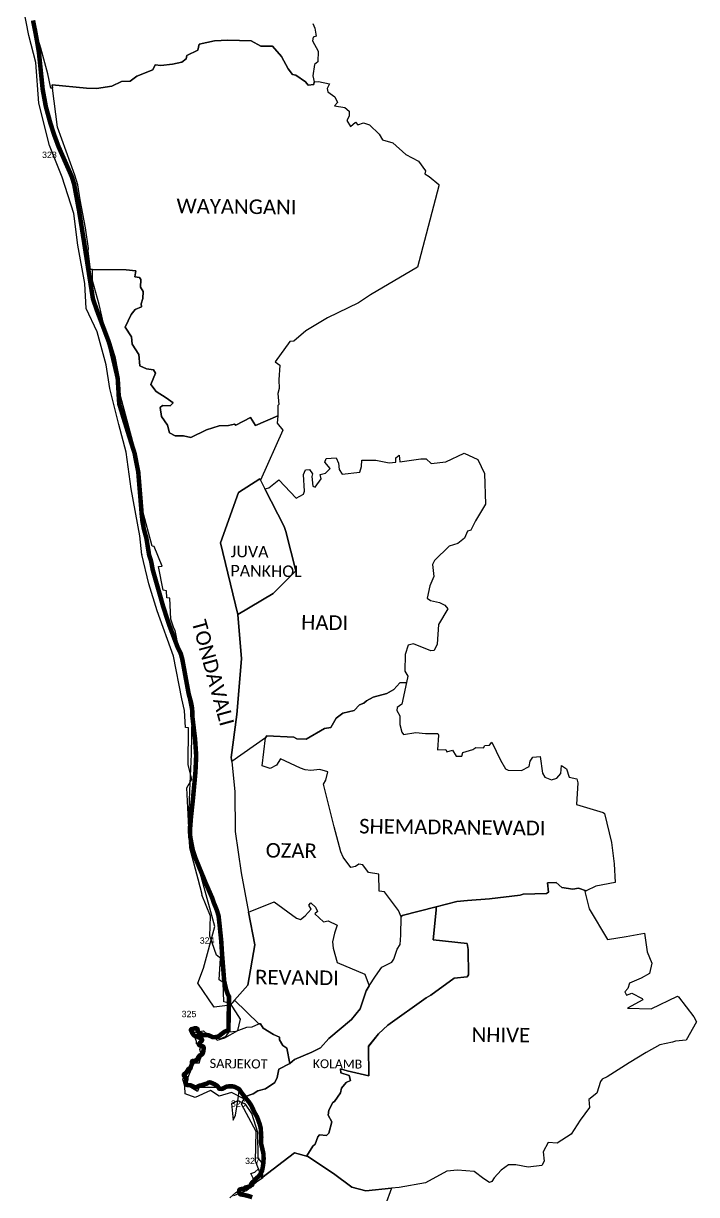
# Model space of a CAD drawing. Header units: metres. Extents: x 0 to 561379, y 0 to 4092696.
# Drawn here: x 333218 to 340664, y 1777245 to 1790208 of the extents above; entities that cross this region are included whole.
import ezdxf

# ---------------------------------------------------------------- set-up
doc = ezdxf.new("R2010")
doc.units = ezdxf.units.M
for name, color, linetype in [('COASTLINE', 5, 'Continuous'), ('NATURALLY PROTECTED', 3, 'Continuous'), ('TALUKA BOUNDRY', 150, 'Continuous'), ('VILLAGE BOUNDRY', 32, 'Continuous'), ('VILLAGE NAME', 1, 'Continuous')]:
    doc.layers.add(name, color=color, linetype=linetype)
doc.styles.get("Standard").update_dxf_attribs({"font": 'arial.ttf'})

msp = doc.modelspace()

# ---------------------------------------------------------------- linework, layer by layer
at = {"layer": 'COASTLINE', "const_width": 50, "flags": 128}
msp.add_lwpolyline([(333324, 1790241), (333347, 1790128), (333375, 1789974), (333389, 1789890), (333412, 1789662), (333431, 1789477), (333466, 1789287), (333516, 1789104), (333560, 1788969), (333606, 1788845), (333682, 1788673), (333754, 1788510), (333780, 1788424), (333834, 1788131), (333888, 1787792), (333933, 1787502), (333987, 1787158), (334037, 1787015), (334160, 1786690), (334215, 1786510), (334261, 1786275), (334268, 1786162), (334274, 1786047), (334279, 1785993), (334325, 1785842), (334391, 1785629), (334447, 1785452), (334488, 1785245), (334509, 1784991), (334526, 1784778), (334535, 1784693), (334551, 1784609), (334578, 1784510), (334596, 1784400), (334608, 1784326), (334631, 1784254), (334648, 1784162), (334718, 1783917), (334763, 1783757), (334828, 1783556), (334922, 1783308), (334960, 1783229), (334976, 1783168), (335000, 1783038), (335046, 1782787), (335073, 1782689), (335085, 1782621), (335087, 1782538), (335103, 1782400), (335117, 1782286), (335129, 1782104), (335121, 1781924), (335104, 1781741), (335094, 1781633), (335070, 1781406), (335060, 1781269), (335064, 1781200), (335092, 1781056), (335125, 1780960), (335233, 1780696), (335305, 1780531), (335322, 1780480), (335358, 1780393), (335377, 1780329), (335387, 1780238), (335406, 1780054), (335415, 1779911), (335439, 1779608), (335460, 1779517), (335477, 1779465), (335492, 1779437), (335486, 1779067), (335440, 1779046), (335383, 1779002), (335368, 1778994), (335348, 1778989), (335318, 1778987), (335307, 1778990), (335281, 1779002), (335263, 1779010), (335248, 1779011), (335233, 1779009), (335221, 1779009), (335210, 1779011), (335197, 1779016), (335172, 1779027), (335158, 1779037), (335148, 1779052), (335145, 1779060), (335145, 1779070), (335143, 1779078), (335133, 1779084), (335127, 1779087), (335121, 1779086), (335115, 1779086), (335101, 1779082), (335089, 1779079), (335076, 1779076), (335072, 1779072), (335071, 1779066), (335076, 1779054), (335084, 1779037), (335097, 1779016), (335106, 1779006), (335115, 1779003), (335129, 1778999), (335139, 1778993), (335167, 1778981), (335181, 1778974), (335189, 1778968), (335193, 1778960), (335193, 1778953), (335190, 1778945), (335182, 1778939), (335172, 1778926), (335164, 1778917), (335160, 1778912), (335160, 1778906), (335164, 1778899), (335178, 1778892), (335196, 1778888), (335207, 1778883), (335211, 1778875), (335212, 1778859), (335208, 1778832), (335203, 1778810), (335194, 1778798), (335182, 1778789), (335174, 1778787), (335166, 1778783), (335161, 1778776), (335153, 1778766), (335147, 1778755), (335143, 1778743), (335139, 1778737), (335132, 1778733), (335123, 1778731), (335114, 1778726), (335109, 1778722), (335105, 1778721), (335091, 1778724), (335086, 1778722), (335083, 1778716), (335083, 1778706), (335085, 1778695), (335081, 1778687), (335076, 1778676), (335071, 1778662), (335068, 1778650), (335063, 1778648), (335058, 1778644), (335048, 1778638), (335040, 1778631), (335035, 1778622), (335025, 1778603), (335011, 1778588), (335003, 1778583), (334998, 1778580), (334995, 1778575), (334995, 1778571), (334995, 1778562), (335000, 1778553), (335012, 1778544), (335020, 1778534), (335021, 1778528), (335020, 1778516), (335015, 1778501), (335012, 1778492), (335012, 1778483), (335014, 1778475), (335021, 1778465), (335027, 1778459), (335042, 1778457), (335066, 1778455), (335077, 1778451), (335101, 1778440), (335112, 1778434), (335123, 1778431), (335134, 1778433), (335144, 1778439), (335153, 1778446), (335163, 1778450), (335174, 1778451), (335189, 1778455), (335210, 1778463), (335237, 1778471), (335248, 1778474), (335255, 1778478), (335261, 1778483), (335270, 1778486), (335280, 1778487), (335293, 1778484), (335332, 1778467), (335353, 1778455), (335366, 1778445), (335372, 1778436), (335381, 1778422), (335384, 1778418), (335390, 1778417), (335404, 1778415), (335422, 1778418), (335431, 1778423), (335442, 1778428), (335456, 1778437), (335469, 1778441), (335491, 1778443), (335528, 1778444), (335552, 1778439), (335576, 1778427), (335592, 1778419), (335602, 1778413), (335607, 1778408), (335617, 1778393), (335641, 1778359), (335678, 1778312), (335712, 1778271), (335737, 1778233), (335777, 1778150), (335803, 1778104), (335831, 1778027), (335843, 1777978), (335849, 1777881), (335845, 1777820), (335871, 1777707), (335873, 1777697), (335875, 1777644), (335873, 1777599), (335866, 1777552), (335857, 1777507), (335838, 1777472), (335821, 1777448), (335800, 1777430), (335787, 1777418), (335771, 1777398), (335757, 1777386), (335743, 1777372), (335733, 1777355), (335730, 1777346), (335726, 1777339), (335722, 1777336), (335704, 1777331), (335686, 1777326), (335673, 1777323), (335666, 1777317), (335660, 1777312), (335646, 1777308), (335631, 1777307), (335621, 1777304), (335613, 1777302), (335605, 1777293), (335604, 1777284), (335604, 1777273), (335608, 1777260), (335614, 1777252), (335624, 1777246), (335630, 1777246), (335639, 1777245), (335647, 1777245), (335664, 1777240), (335711, 1777228), (335725, 1777224), (335749, 1777216)], dxfattribs=at)
at = {"layer": 'NATURALLY PROTECTED', "const_width": 50, "flags": 128}
for points in [[(333324, 1790241), (333347, 1790128), (333375, 1789974), (333389, 1789890), (333412, 1789662), (333431, 1789477), (333466, 1789287), (333516, 1789104), (333560, 1788969), (333606, 1788845), (333682, 1788673), (333754, 1788510), (333780, 1788424), (333834, 1788131), (333888, 1787792), (333933, 1787502), (333987, 1787158), (334037, 1787015), (334160, 1786690), (334215, 1786510), (334261, 1786275), (334268, 1786162), (334274, 1786047), (334279, 1785993), (334325, 1785842), (334391, 1785629), (334447, 1785452), (334488, 1785245), (334509, 1784991), (334526, 1784778), (334535, 1784693), (334551, 1784609), (334578, 1784510), (334596, 1784400), (334608, 1784326), (334631, 1784254), (334648, 1784162), (334718, 1783917), (334763, 1783757), (334828, 1783556), (334922, 1783308), (334960, 1783229), (334976, 1783168), (335000, 1783038), (335046, 1782787), (335073, 1782689), (335085, 1782621), (335087, 1782538), (335103, 1782400), (335117, 1782286), (335121, 1782225)], [(335061, 1781253), (335064, 1781200), (335092, 1781056), (335125, 1780960), (335233, 1780696), (335305, 1780531), (335322, 1780480), (335358, 1780393), (335377, 1780329), (335387, 1780238), (335406, 1780054), (335415, 1779911), (335439, 1779608), (335460, 1779517), (335477, 1779465), (335492, 1779437)], [(335383, 1779002), (335368, 1778994), (335348, 1778989), (335318, 1778987), (335307, 1778990), (335281, 1779002), (335263, 1779010), (335248, 1779011), (335233, 1779009), (335221, 1779009), (335210, 1779011), (335197, 1779016), (335172, 1779027), (335158, 1779037), (335148, 1779052), (335145, 1779060), (335145, 1779070), (335143, 1779078), (335133, 1779084), (335127, 1779087), (335121, 1779086), (335115, 1779086), (335101, 1779082), (335089, 1779079), (335076, 1779076), (335072, 1779072)], [(335471, 1778441), (335491, 1778443), (335528, 1778444), (335552, 1778439), (335576, 1778427), (335592, 1778419), (335602, 1778413), (335607, 1778408), (335617, 1778393), (335641, 1778359), (335678, 1778312), (335712, 1778271), (335737, 1778233), (335777, 1778150), (335803, 1778104), (335829, 1778031)], [(335855, 1777778), (335871, 1777707), (335873, 1777697), (335875, 1777644), (335873, 1777599)]]:
    msp.add_lwpolyline(points, dxfattribs=at)
at = {"layer": 'TALUKA BOUNDRY'}
msp.add_polyline3d([(335546, 1777234, 0), (335686, 1777289, 0), (335795, 1777388, 0), (335868, 1777436, 0), (335858, 1777596, 0), (335816, 1777650, 0), (335810, 1777934, 0), (335746, 1778142, 0), (335673, 1778247, 0), (335589, 1778283, 0), (335519, 1778252, 0), (335537, 1778068, 0), (335564, 1778123, 0), (335593, 1778307, 0), (335605, 1778391, 0), (335582, 1778431, 0), (335157, 1778430, 0), (335157, 1778426, 0), (335145, 1778386, 0), (335145, 1778386, 0), (335006, 1778467, 0), (335105, 1778705, 0), (335167, 1778704, 0), (335171, 1778728, 0), (335206, 1778828, 0), (335176, 1778940, 0), (335169, 1779028, 0), (335111, 1779044, 0), (335099, 1779008, 0), (335099, 1779008, 0), (335200, 1779000, 0), (335200, 1779000, 0), (335312, 1779003, 0), (335362, 1778955, 0), (335447, 1778982, 0), (335591, 1779061, 0), (335619, 1779188, 0), (335508, 1779361, 0), (335434, 1779378, 0), (335428, 1779594, 0), (335382, 1779622, 0), (335399, 1779862, 0), (335399, 1779862, 0), (335353, 1779894, 0), (335281, 1780106, 0), (335287, 1780326, 0), (335192, 1780563, 0), (335196, 1780567, 0), (335151, 1780735, 0), (335151, 1780735, 0), (335057, 1781084, 0), (335027, 1781747, 0), (335082, 1781843, 0), (335040, 1782003, 0), (335043, 1782411, 0), (335009, 1782415, 0), (334999, 1782603, 0), (334972, 1782731, 0), (334879, 1783204, 0), (334698, 1783705, 0), (334607, 1784005, 0), (334528, 1784330, 0), (334528, 1784326, 0), (334507, 1784538, 0), (334410, 1785058, 0), (334355, 1785462, 0), (334273, 1785767, 0), (334175, 1786167, 0), (334135, 1786428, 0), (334033, 1786796, 0), (333911, 1787053, 0), (333898, 1787329, 0), (333820, 1787753, 0), (333776, 1788105, 0), (333648, 1788508, 0), (333508, 1788857, 0), (333388, 1789326, 0), (333356, 1789774, 0), (333277, 1790074, 0), (333218, 1790378, 0)], dxfattribs=at)
at = {"layer": 'VILLAGE BOUNDRY'}
for points in [[(336421, 1790208, 0), (336440, 1790157, 0), (336456, 1790068, 0), (336424, 1790057, 0), (336417, 1790014, 0), (336477, 1789901, 0), (336473, 1789784, 0), (336438, 1789755, 0), (336419, 1789629, 0), (336433, 1789563, 0), (336431, 1789531, 0), (336369, 1789526, 0), (336337, 1789561, 0), (336231, 1789634, 0), (336195, 1789644, 0), (336146, 1789704, 0), (336072, 1789842, 0), (335975, 1789957, 0), (335845, 1789955, 0), (335738, 1790015, 0), (335480, 1790023, 0), (335332, 1790017, 0), (335163, 1789977, 0), (335149, 1789913, 0), (335026, 1789854, 0), (335018, 1789815, 0), (334970, 1789778, 0), (334866, 1789756, 0), (334737, 1789741, 0), (334675, 1789751, 0), (334648, 1789694, 0), (334471, 1789624, 0), (334400, 1789569, 0), (334302, 1789567, 0), (334197, 1789513, 0), (334027, 1789489, 0), (333917, 1789493, 0), (333536, 1789530, 0), (333540, 1789491, 0), (333521, 1789493, 0), (333487, 1789650, 0), (333412, 1789935, 0), (333318, 1790234, 0)], [(335503, 1777209, 0), (335566, 1777270, 0), (335626, 1777305, 0), (335671, 1777305, 0), (335766, 1777343, 0), (335759, 1777428, 0), (335732, 1777477, 0), (335777, 1777492, 0), (335817, 1777531, 0), (335855, 1777430, 0), (336215, 1777706, 0), (336363, 1777666, 0), (336649, 1777478, 0), (336851, 1777327, 0), (337004, 1777288, 0), (337288, 1777315, 0), (337219, 1777123, 0)]]:
    msp.add_polyline3d(points, dxfattribs=at)
for points in [[(337815, 1788424, 0), (337812, 1788412, 0), (337596, 1787579, 0), (337578, 1787512, 0), (337056, 1787203, 0), (336926, 1787115, 0), (336581, 1786948, 0), (336342, 1786806, 0), (336208, 1786691, 0), (336166, 1786687, 0), (336002, 1786463, 0), (336054, 1786425, 0), (336042, 1786264, 0), (336046, 1786167, 0), (336034, 1786113, 0), (336045, 1785991, 0), (336033, 1785980, 0), (336033, 1785863, 0), (335786, 1785757, 0), (335729, 1785846, 0), (335567, 1785761, 0), (335554, 1785773, 0), (335486, 1785758, 0), (335383, 1785753, 0), (335243, 1785711, 0), (335070, 1785626, 0), (334989, 1785645, 0), (334896, 1785644, 0), (334834, 1785676, 0), (334811, 1785762, 0), (334747, 1785856, 0), (334729, 1785958, 0), (334758, 1785978, 0), (334843, 1785974, 0), (334874, 1786009, 0), (334798, 1786065, 0), (334686, 1786135, 0), (334629, 1786210, 0), (334678, 1786337, 0), (334657, 1786374, 0), (334580, 1786384, 0), (334504, 1786417, 0), (334493, 1786545, 0), (334419, 1786658, 0), (334413, 1786739, 0), (334343, 1786846, 0), (334409, 1786985, 0), (334455, 1787042, 0), (334524, 1787072, 0), (334520, 1787104, 0), (334539, 1787163, 0), (334543, 1787241, 0), (334513, 1787287, 0), (334516, 1787374, 0), (334502, 1787396, 0), (334449, 1787405, 0), (334463, 1787470, 0), (334354, 1787481, 0), (333981, 1787486, 0), (333961, 1787486, 0), (333935, 1787690, 0), (333938, 1787715, 0), (333903, 1787944, 0), (333846, 1788254, 0), (333820, 1788420, 0), (333787, 1788528, 0), (333594, 1789059, 0), (333540, 1789491, 0), (333536, 1789530, 0), (333917, 1789493, 0), (334027, 1789489, 0), (334197, 1789513, 0), (334302, 1789567, 0), (334400, 1789569, 0), (334471, 1789624, 0), (334648, 1789694, 0), (334675, 1789751, 0), (334737, 1789741, 0), (334866, 1789756, 0), (334970, 1789778, 0), (335018, 1789815, 0), (335026, 1789854, 0), (335149, 1789913, 0), (335163, 1789977, 0), (335332, 1790017, 0), (335480, 1790023, 0), (335738, 1790015, 0), (335845, 1789955, 0), (335975, 1789957, 0), (336072, 1789842, 0), (336146, 1789704, 0), (336195, 1789644, 0), (336231, 1789634, 0), (336337, 1789561, 0), (336369, 1789526, 0), (336431, 1789531, 0), (336433, 1789563, 0), (336482, 1789565, 0), (336605, 1789541, 0), (336578, 1789489, 0), (336587, 1789452, 0), (336664, 1789397, 0), (336692, 1789334, 0), (336660, 1789294, 0), (336775, 1789278, 0), (336820, 1789235, 0), (336820, 1789182, 0), (336795, 1789132, 0), (336835, 1789068, 0), (336890, 1789114, 0), (336917, 1789084, 0), (336979, 1789107, 0), (337047, 1789085, 0), (337153, 1788982, 0), (337189, 1788918, 0), (337306, 1788885, 0), (337448, 1788757, 0), (337587, 1788683, 0), (337667, 1788577, 0), (337658, 1788545, 0), (337705, 1788515, 0)], [(336087, 1785707, 0), (335840, 1785152, 0), (335832, 1785169, 0), (335597, 1785017, 0), (335398, 1784458, 0), (335590, 1783666, 0), (335629, 1783176, 0), (335579, 1782558, 0), (335517, 1782084, 0), (335522, 1782039, 0), (335557, 1781704, 0), (335559, 1781265, 0), (335626, 1780806, 0), (335707, 1780373, 0), (335776, 1780009, 0), (335700, 1779564, 0), (335554, 1779398, 0), (335504, 1779342, 0), (335327, 1779321, 0), (335147, 1779584, 0), (335209, 1779751, 0), (335337, 1780213, 0), (335196, 1780726, 0), (335045, 1781270, 0), (335060, 1781713, 0), (335077, 1782120, 0), (335086, 1782531, 0), (334897, 1783490, 0), (334881, 1783513, 0), (334847, 1783615, 0), (334839, 1783848, 0), (334803, 1783849, 0), (334799, 1783927, 0), (334764, 1783935, 0), (334711, 1784197, 0), (334752, 1784199, 0), (334664, 1784420, 0), (334642, 1784422, 0), (334534, 1784820, 0), (334481, 1785273, 0), (334453, 1785480, 0), (334281, 1786126, 0), (334151, 1786676, 0), (334056, 1787098, 0), (333983, 1787363, 0), (333981, 1787486, 0), (334354, 1787481, 0), (334463, 1787470, 0), (334449, 1787405, 0), (334502, 1787396, 0), (334516, 1787374, 0), (334513, 1787287, 0), (334543, 1787241, 0), (334539, 1787163, 0), (334520, 1787104, 0), (334524, 1787072, 0), (334455, 1787042, 0), (334409, 1786985, 0), (334343, 1786846, 0), (334413, 1786739, 0), (334419, 1786658, 0), (334493, 1786545, 0), (334504, 1786417, 0), (334580, 1786384, 0), (334657, 1786374, 0), (334678, 1786337, 0), (334629, 1786210, 0), (334686, 1786135, 0), (334798, 1786065, 0), (334874, 1786009, 0), (334843, 1785974, 0), (334758, 1785978, 0), (334729, 1785958, 0), (334747, 1785856, 0), (334811, 1785762, 0), (334834, 1785676, 0), (334896, 1785644, 0), (334989, 1785645, 0), (335070, 1785626, 0), (335243, 1785711, 0), (335383, 1785753, 0), (335486, 1785758, 0), (335554, 1785773, 0), (335567, 1785761, 0), (335729, 1785846, 0), (335786, 1785757, 0), (336033, 1785863, 0), (336026, 1785784, 0)], [(337673, 1785390, 0), (337729, 1785337, 0), (337891, 1785356, 0), (338094, 1785453, 0), (338245, 1785381, 0), (338318, 1785228, 0), (338331, 1784886, 0), (338218, 1784704, 0), (338167, 1784599, 0), (338156, 1784595, 0), (338131, 1784588, 0), (338097, 1784512, 0), (338025, 1784451, 0), (337926, 1784423, 0), (337764, 1784265, 0), (337742, 1784221, 0), (337759, 1784086, 0), (337714, 1783983, 0), (337684, 1783845, 0), (337721, 1783819, 0), (337822, 1783799, 0), (337879, 1783769, 0), (337914, 1783727, 0), (337811, 1783556, 0), (337794, 1783338, 0), (337761, 1783267, 0), (337725, 1783265, 0), (337532, 1783343, 0), (337474, 1783326, 0), (337439, 1783224, 0), (337437, 1783037, 0), (337469, 1782984, 0), (337454, 1782914, 0), (337381, 1782908, 0), (337314, 1782835, 0), (337237, 1782790, 0), (337088, 1782752, 0), (337013, 1782711, 0), (336985, 1782684, 0), (336936, 1782667, 0), (336876, 1782603, 0), (336752, 1782572, 0), (336677, 1782517, 0), (336619, 1782416, 0), (336549, 1782405, 0), (336344, 1782287, 0), (336242, 1782289, 0), (336210, 1782309, 0), (335910, 1782322, 0), (335895, 1782300, 0), (335522, 1782039, 0), (335517, 1782084, 0), (335579, 1782558, 0), (335629, 1783176, 0), (335590, 1783666, 0), (335982, 1783897, 0), (336230, 1784149, 0), (336122, 1784584, 0), (336101, 1784640, 0), (335889, 1785056, 0), (335931, 1785069, 0), (336045, 1785155, 0), (336236, 1784954, 0), (336316, 1784996, 0), (336329, 1785032, 0), (336316, 1785216, 0), (336340, 1785268, 0), (336381, 1785270, 0), (336416, 1785224, 0), (336409, 1785192, 0), (336421, 1785088, 0), (336444, 1785076, 0), (336510, 1785166, 0), (336501, 1785216, 0), (336561, 1785230, 0), (336611, 1785282, 0), (336554, 1785352, 0), (336567, 1785391, 0), (336679, 1785398, 0), (336703, 1785342, 0), (336712, 1785272, 0), (336743, 1785220, 0), (336941, 1785240, 0), (336959, 1785304, 0), (336963, 1785374, 0), (337116, 1785374, 0), (337265, 1785343, 0), (337339, 1785352, 0), (337338, 1785398, 0), (337373, 1785430, 0), (337382, 1785354, 0), (337613, 1785389, 0), (337673, 1785390, 0)], [(335840, 1785152, 0), (335889, 1785056, 0), (336101, 1784640, 0), (336122, 1784584, 0), (336230, 1784149, 0), (335982, 1783897, 0), (335590, 1783666, 0), (335398, 1784458, 0), (335597, 1785017, 0), (335832, 1785169, 0), (335840, 1785152, 0)], [(337454, 1782914, 0), (337403, 1782673, 0), (337352, 1782638, 0), (337350, 1782604, 0), (337381, 1782544, 0), (337380, 1782449, 0), (337405, 1782363, 0), (337424, 1782338, 0), (337558, 1782359, 0), (337667, 1782349, 0), (337801, 1782348, 0), (337808, 1782330, 0), (337800, 1782168, 0), (337890, 1782170, 0), (337900, 1782144, 0), (337964, 1782166, 0), (338006, 1782097, 0), (338069, 1782098, 0), (338078, 1782139, 0), (338188, 1782173, 0), (338223, 1782193, 0), (338308, 1782190, 0), (338322, 1782217, 0), (338374, 1782220, 0), (338400, 1782252, 0), (338497, 1782052, 0), (338552, 1781957, 0), (338582, 1781944, 0), (338728, 1781939, 0), (338811, 1781984, 0), (338825, 1782041, 0), (338853, 1782085, 0), (338934, 1782093, 0), (338961, 1781909, 0), (338986, 1781867, 0), (339060, 1781835, 0), (339120, 1781854, 0), (339164, 1781907, 0), (339171, 1781994, 0), (339225, 1781958, 0), (339254, 1781864, 0), (339341, 1781847, 0), (339351, 1781803, 0), (339335, 1781563, 0), (339630, 1781473, 0), (339646, 1781462, 0), (339723, 1781142, 0), (339752, 1780907, 0), (339765, 1780701, 0), (339549, 1780660, 0), (339444, 1780608, 0), (339359, 1780635, 0), (339297, 1780627, 0), (339173, 1780646, 0), (339112, 1780698, 0), (339016, 1780695, 0), (339026, 1780593, 0), (339003, 1780579, 0), (338745, 1780571, 0), (338713, 1780561, 0), (338373, 1780520, 0), (338132, 1780502, 0), (338012, 1780489, 0), (337782, 1780429, 0), (337409, 1780334, 0), (337398, 1780320, 0), (337367, 1780389, 0), (337213, 1780595, 0), (337155, 1780605, 0), (337148, 1780792, 0), (337035, 1780811, 0), (336973, 1780894, 0), (336930, 1780903, 0), (336892, 1780877, 0), (336838, 1780864, 0), (336755, 1780981, 0), (336730, 1781038, 0), (336657, 1781315, 0), (336536, 1781788, 0), (336565, 1781834, 0), (336587, 1781924, 0), (336498, 1781952, 0), (336396, 1781940, 0), (336335, 1781946, 0), (336283, 1781965, 0), (336060, 1782069, 0), (336019, 1782000, 0), (335946, 1781963, 0), (335860, 1781991, 0), (335895, 1782300, 0), (335910, 1782322, 0), (336210, 1782309, 0), (336242, 1782289, 0), (336344, 1782287, 0), (336549, 1782405, 0), (336619, 1782416, 0), (336677, 1782517, 0), (336752, 1782572, 0), (336876, 1782603, 0), (336936, 1782667, 0), (336985, 1782684, 0), (337013, 1782711, 0), (337088, 1782752, 0), (337237, 1782790, 0), (337314, 1782835, 0), (337381, 1782908, 0), (337454, 1782914, 0)], [(339444, 1780608, 0), (339428, 1780599, 0), (339478, 1780407, 0), (339679, 1780070, 0), (339886, 1780102, 0), (340089, 1780139, 0), (340119, 1779933, 0), (340168, 1779805, 0), (340143, 1779693, 0), (340052, 1779640, 0), (339923, 1779587, 0), (339904, 1779525, 0), (339872, 1779491, 0), (339889, 1779452, 0), (339950, 1779476, 0), (340063, 1779417, 0), (340071, 1779402, 0), (339899, 1779309, 0), (340164, 1779301, 0), (340453, 1779441, 0), (340464, 1779434, 0), (340634, 1779211, 0), (340664, 1779158, 0), (340549, 1778954, 0), (340431, 1778945, 0), (340398, 1778931, 0), (340259, 1778902, 0), (340106, 1778819, 0), (339918, 1778705, 0), (339676, 1778547, 0), (339621, 1778523, 0), (339602, 1778496, 0), (339562, 1778369, 0), (339472, 1778297, 0), (339480, 1778211, 0), (339378, 1778069, 0), (339277, 1777914, 0), (339123, 1777814, 0), (339024, 1777821, 0), (338966, 1777717, 0), (338980, 1777614, 0), (338952, 1777567, 0), (338803, 1777547, 0), (338665, 1777573, 0), (338583, 1777576, 0), (338501, 1777514, 0), (338426, 1777432, 0), (338400, 1777389, 0), (338372, 1777380, 0), (338310, 1777418, 0), (338205, 1777501, 0), (338021, 1777516, 0), (337903, 1777504, 0), (337666, 1777375, 0), (337373, 1777322, 0), (337288, 1777315, 0), (337004, 1777288, 0), (336851, 1777327, 0), (336649, 1777478, 0), (336363, 1777666, 0), (336353, 1777673, 0), (336419, 1777782, 0), (336444, 1777804, 0), (336474, 1777885, 0), (336493, 1777908, 0), (336572, 1777899, 0), (336595, 1777926, 0), (336629, 1778050, 0), (336589, 1778125, 0), (336596, 1778179, 0), (336640, 1778265, 0), (336659, 1778274, 0), (336724, 1778372, 0), (336736, 1778423, 0), (336789, 1778486, 0), (336836, 1778507, 0), (336820, 1778564, 0), (336728, 1778593, 0), (336724, 1778638, 0), (336799, 1778616, 0), (337038, 1778558, 0), (337036, 1778887, 0), (337146, 1779025, 0), (337248, 1779120, 0), (337674, 1779423, 0), (337723, 1779454, 0), (337984, 1779639, 0), (338125, 1779656, 0), (338140, 1779676, 0), (338138, 1779959, 0), (338127, 1780023, 0), (337750, 1780066, 0), (337782, 1780392, 0), (337782, 1780429, 0), (338012, 1780489, 0), (338132, 1780502, 0), (338373, 1780520, 0), (338713, 1780561, 0), (338745, 1780571, 0), (339003, 1780579, 0), (339026, 1780593, 0), (339016, 1780695, 0), (339112, 1780698, 0), (339173, 1780646, 0), (339297, 1780627, 0), (339359, 1780635, 0), (339444, 1780608, 0)], [(336644, 1779974, 0), (336690, 1779814, 0), (336994, 1779685, 0), (337044, 1779555, 0), (337009, 1779502, 0), (336944, 1779301, 0), (336847, 1779185, 0), (336597, 1778972, 0), (336503, 1778871, 0), (336407, 1778820, 0), (336216, 1778741, 0), (336165, 1778698, 0), (336130, 1778867, 0), (336088, 1778894, 0), (336050, 1778960, 0), (336049, 1778988, 0), (335986, 1779016, 0), (335870, 1779088, 0), (335841, 1779137, 0), (335821, 1779134, 0), (335554, 1779398, 0), (335700, 1779564, 0), (335776, 1780009, 0), (335707, 1780373, 0), (335991, 1780486, 0), (336238, 1780305, 0), (336284, 1780289, 0), (336334, 1780330, 0), (336400, 1780403, 0), (336376, 1780449, 0), (336398, 1780475, 0), (336450, 1780426, 0), (336471, 1780379, 0), (336443, 1780351, 0), (336539, 1780263, 0), (336588, 1780277, 0), (336688, 1780226, 0), (336659, 1780139, 0), (336636, 1780042, 0)], [(338140, 1779676, 0), (338125, 1779656, 0), (337984, 1779639, 0), (337723, 1779454, 0), (337674, 1779423, 0), (337248, 1779120, 0), (337146, 1779025, 0), (337036, 1778886, 0), (337038, 1778558, 0), (336799, 1778616, 0), (336724, 1778638, 0), (336728, 1778593, 0), (336820, 1778564, 0), (336836, 1778507, 0), (336789, 1778486, 0), (336736, 1778423, 0), (336724, 1778372, 0), (336659, 1778274, 0), (336640, 1778265, 0), (336596, 1778179, 0), (336589, 1778125, 0), (336629, 1778050, 0), (336595, 1777926, 0), (336572, 1777899, 0), (336493, 1777908, 0), (336474, 1777885, 0), (336444, 1777804, 0), (336419, 1777782, 0), (336353, 1777673, 0), (336363, 1777666, 0), (336215, 1777706, 0), (335855, 1777430, 0), (335817, 1777531, 0), (335785, 1777615, 0), (335794, 1777942, 0), (335632, 1778245, 0), (335656, 1778305, 0), (335665, 1778327, 0), (335760, 1778361, 0), (335812, 1778393, 0), (335894, 1778417, 0), (336000, 1778486, 0), (336025, 1778542, 0), (336045, 1778634, 0), (336165, 1778698, 0), (336216, 1778741, 0), (336407, 1778820, 0), (336503, 1778871, 0), (336597, 1778972, 0), (336847, 1779185, 0), (336944, 1779301, 0), (337009, 1779502, 0), (337044, 1779555, 0), (337112, 1779664, 0), (337182, 1779763, 0), (337295, 1779818, 0), (337315, 1779851, 0), (337351, 1779962, 0), (337387, 1780013, 0), (337394, 1780115, 0), (337398, 1780320, 0), (337409, 1780334, 0), (337782, 1780429, 0), (337782, 1780392, 0), (337750, 1780066, 0), (338127, 1780023, 0), (338138, 1779959, 0)], [(336165, 1778698, 0), (336045, 1778634, 0), (336025, 1778542, 0), (336000, 1778486, 0), (335894, 1778417, 0), (335812, 1778393, 0), (335760, 1778361, 0), (335665, 1778327, 0), (335656, 1778305, 0), (335520, 1778376, 0), (335382, 1778333, 0), (335287, 1778397, 0), (335119, 1778321, 0), (335006, 1778360, 0), (335005, 1778444, 0), (334982, 1778523, 0), (335059, 1778612, 0), (335084, 1778683, 0), (335111, 1778718, 0), (335150, 1778732, 0), (335193, 1778775, 0), (335169, 1778853, 0), (335180, 1778886, 0), (335133, 1778914, 0), (335133, 1778939, 0), (335097, 1779040, 0), (335209, 1779056, 0), (335255, 1779017, 0), (335394, 1778970, 0), (335460, 1778999, 0), (335494, 1779047, 0), (335573, 1779055, 0), (335689, 1779099, 0), (335748, 1779101, 0), (335821, 1779134, 0), (335841, 1779137, 0), (335870, 1779088, 0), (335986, 1779016, 0), (336049, 1778988, 0), (336050, 1778960, 0), (336088, 1778894, 0), (336130, 1778867, 0)]]:
    msp.add_polyline3d(points, close=True, dxfattribs=at)

# ---------------------------------------------------------------- texts
at = {"layer": 'NATURALLY PROTECTED', "char_height": 70, "attachment_point": 1}
for s, width, insert in [('323', 95.17, (333424, 1788789)), ('324', 240.62, (335169, 1780092)), ('325', 95.17, (334968, 1779279)), ('326', 95.17, (335514, 1778288)), ('327', 95.17, (335670, 1777653))]:
    msp.add_mtext_dynamic_manual_height_columns(s, width=width, gutter_width=1, heights=[0], dxfattribs=dict(at, insert=insert))
at = {"layer": 'VILLAGE NAME', "attachment_point": 1}
for s, width, gutter_width, insert, char_height, rotation in [('{\\fCalibri|b0|i0|c0|p34;WAYANGANI}', 1589.79, 806, (334912, 1788269), 161.11, 359.3742), ('{\\fCalibri|b0|i0|c0|p34;JUVA PANKHOL}', 785.06, 638, (335511, 1784428), 127.61, 359.3742), ('{\\fCalibri|b0|i0|c0|p34;HADI}', 1589.79, 806, (336292, 1783660), 161.11, 359.3742), ('{\\fCalibri|b0|i0|c0|p34;TONDAVALI}', 1589.79, 806, (335234, 1783624), 161.11, 285.3368), ('{\\fCalibri|b0|i0|c0|p34;SHEMADRANEWADI}', 1589.79, 806, (336933, 1781404), 161.11, 359.3742), ('{\\fCalibri|b0|i0|c0|p34;OZAR}', 1589.79, 806, (335899, 1781137), 161.11, 359.3742), ('{\\fCalibri|b0|i0|c0|p34;REVANDI}', 1589.79, 806, (335782, 1779734), 161.11, 359.3742), ('{\\fCalibri|b0|i0|c0|p34;NHIVE}', 1589.79, 806, (338177, 1779097), 161.11, 359.3742), ('{\\fCalibri|b0|i0|c0|p34;SARJEKOT}', 1001.26, 507, (335278, 1778748), 101.47, 359.3742), ('{\\fCalibri|b0|i0|c0|p34;KOLAMB}', 965.37, 489, (336420, 1778744), 97.83, 359.3742)]:
    msp.add_mtext_dynamic_manual_height_columns(s, width=width, gutter_width=gutter_width, heights=[0], dxfattribs=dict(at, insert=insert, char_height=char_height, rotation=rotation))

doc.saveas('drawing.dxf')
